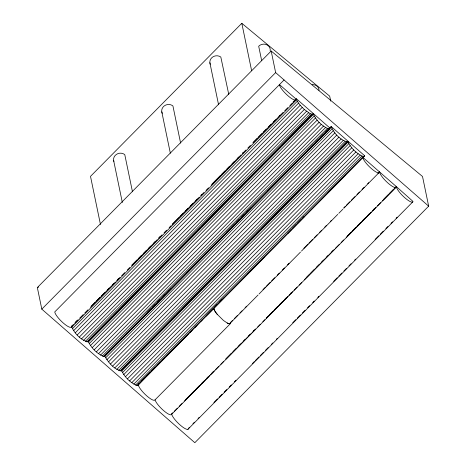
<?xml version="1.0" encoding="UTF-8"?>
<svg xmlns="http://www.w3.org/2000/svg" width="466" height="466" viewBox="0 0 466 466"><rect width="100%" height="100%" fill="white"/><g stroke="black" fill="none" stroke-linecap="round" stroke-linejoin="round"><path stroke-width="0.7" d="M107.57 321.557L88.144 341.211C91.132 347.846 96.934 353.677 103.656 356.496L104.53 356.362L104.815 355.762M133.16 358.36L121.41 370.249C124.405 376.883 130.2 382.714 136.922 385.528L137.796 385.399L145.782 376.971M104.53 356.362L329.509 128.785L329.8 127.929L296.487 98.844L293.417 101.949M331.18 126.531C333.872 133.229 340.227 140.126 347.368 141.891L347.77 141.274C350.764 147.908 356.56 153.739 363.282 156.559L364.156 156.425L364.447 155.568L331.18 126.531L329.8 127.929M73.552 324.353L71.502 326.427C74.292 333.161 80.554 340.058 87.742 341.828L88.144 341.211M331.256 127.311L104.897 356.286C108.368 362.461 113.89 369.282 121.009 370.866L121.41 370.249M87.742 341.828L313.123 113.634C316.111 120.269 321.913 126.1 328.635 128.913L329.509 128.785M363.23 157.03L364.482 155.737M330.714 101.11L329.683 96.147L241.807 23.3L90.503 176.358L100.475 224.525M37.338 287.563L271.177 51.021L422.516 176.486L428.662 206.158L194.823 442.7L41.806 309.144L37.338 287.563L38.695 287.056M41.806 309.144L275.645 72.603L271.177 51.021M284.068 79.954L54.813 311.859L54.848 312.412A11.423 2.761 44.7 0 0 63.324 323.06A11.423 2.761 44.7 0 0 71.403 326.794L72.399 325.28M75.469 322.175L77.007 320.62M91.336 306.121L95.431 301.98M96.456 300.949L100.039 297.325M101.571 295.77L104.64 292.665M107.203 290.073L109.248 288.005M112.318 284.901L113.855 283.345M117.438 279.722L118.463 278.685M131.767 265.224L136.882 260.051M138.419 258.496L141.489 255.391M143.54 253.318L146.097 250.731M148.654 248.145L150.704 246.071M153.774 242.967L155.306 241.411M158.889 237.788L160.426 236.239M172.199 224.332L178.851 217.599M179.87 216.562L183.453 212.939M184.99 211.389L188.06 208.279M190.111 206.211L192.668 203.625M195.737 200.514L197.275 198.965M200.858 195.341L201.877 194.305M212.117 183.948L220.302 175.665M221.839 174.115L224.909 171.01M226.954 168.937L229.517 166.35M232.074 163.758L234.118 161.69M237.194 158.586L238.726 157.03M242.308 153.407L243.334 152.37M253.055 142.538L257.15 138.396M258.176 137.359L261.758 133.736M263.29 132.181L266.36 129.076M268.41 127.002L270.967 124.416M273.525 121.83L275.575 119.756M278.645 116.651L280.183 115.096M292.974 102.159L296.044 99.048L279.483 84.596L279.513 85.15A11.423 2.761 44.7 0 0 287.994 95.792A11.423 2.761 44.7 0 0 296.073 99.532L296.044 99.048M74.572 323.322L78.154 319.699M79.686 318.15L83.263 314.527M84.8 312.977L87.864 309.873M90.421 307.286L115.481 281.942M116.5 280.911L120.082 277.287M121.614 275.738L124.684 272.633M127.235 270.047L129.793 267.461M131.843 265.393L157.403 239.53M158.428 238.499L162.011 234.876M164.055 232.808L166.612 230.221M169.164 227.635L171.214 225.567M172.234 224.53L199.332 197.118M200.869 195.569L203.933 192.464M205.984 190.396L208.535 187.81M211.092 185.223L241.26 154.706M242.798 153.157L245.862 150.052M247.912 147.984L250.463 145.398M253.021 142.812L278.586 116.949M279.612 115.918L283.188 112.294M284.726 110.745L287.79 107.64M289.835 105.572L292.392 102.986M71.63 327.248L296.609 99.672L296.487 98.844M72.352 328.815L297.331 101.239L296.609 99.672M73.587 330.714L298.566 103.137L297.331 101.239M75.242 332.817L300.221 105.234L298.566 103.137M77.21 334.972L302.189 107.396L300.221 105.234M79.354 337.04L304.333 109.463L310.362 113.809L312.721 114.252M81.527 338.881L306.506 111.304M83.583 340.361L308.562 112.784M85.383 341.392L310.362 113.809M86.804 341.893L311.783 114.31M108.595 320.526L112.172 316.903M113.71 315.354L117.286 311.731M118.818 310.181L149.499 279.146M150.524 278.115L154.1 274.491M155.638 272.942L158.702 269.837M160.747 267.769L191.427 236.734M192.452 235.703L196.029 232.08M197.567 230.53L200.63 227.425M201.656 226.389L233.355 194.322M234.381 193.285L237.957 189.668M240.002 187.6L275.284 151.91M276.816 150.361L279.885 147.256M281.93 145.188L312.61 114.153M88.394 342.009L313.373 114.426M89.187 343.623L314.171 116.046M90.48 345.556L315.465 117.98M92.186 347.671L317.165 120.094M94.184 349.826L319.163 122.249M96.34 351.871L321.319 124.294M98.507 353.671L323.486 126.094M100.54 355.104L325.518 127.521M102.293 356.065L327.272 128.488M103.656 356.496L328.635 128.913M106.359 353.956L108.916 351.37M110.448 349.815L113.518 346.71M115.562 344.642L118.119 342.056M120.671 339.469L122.721 337.401M126.298 333.784L127.323 332.747M147.262 312.575L150.838 308.952M152.376 307.403L155.44 304.298M157.491 302.23L160.042 299.644M163.112 296.539L164.649 294.99M168.226 291.367L169.251 290.335M186.633 272.75L188.165 271.2M189.19 270.163L192.767 266.54M194.305 264.991L197.368 261.886M199.926 259.3L201.97 257.232M205.04 254.127L206.572 252.578M210.154 248.955L211.174 247.924M226.517 232.406L230.093 228.783M231.119 227.752L234.695 224.129M236.74 222.061L239.297 219.474M241.854 216.888L243.899 214.82M246.968 211.715L248.5 210.166M267.933 190.512L271.509 186.889M273.559 184.821L276.623 181.717M278.668 179.649L281.225 177.063M283.782 174.476L285.827 172.408M289.409 168.785L290.429 167.754M307.304 150.687L308.836 149.132M310.373 147.582L313.437 144.477M315.488 142.41L318.039 139.823M320.596 137.237L323.154 134.651M325.711 132.064L327.755 129.997M105.84 354.725L125.267 335.071M125.82 334.472L129.874 330.417M146.231 313.863L167.195 292.66M167.748 292.06L171.331 288.437M186.627 273.006L209.123 250.248M210.149 249.211L211.721 247.574M226.511 232.662L251.052 207.836M267.414 191.281L288.378 170.078M288.932 169.473L292.467 165.937M307.298 150.937L331.215 126.7M105.619 357.853L331.978 128.878M106.854 359.752L333.213 130.777M108.508 361.849L334.868 132.874M110.477 364.01L336.836 135.035M112.621 366.078L338.98 137.103M114.793 367.919L341.153 138.944M116.85 369.398L343.209 140.423M118.649 370.423L345.009 141.454M120.071 370.924L346.43 141.949M134.697 356.81L137.761 353.711M139.806 351.644L170.463 320.631M171.482 319.594L175.571 315.459M176.597 314.428L180.173 310.81M182.218 308.742L212.875 277.73M213.894 276.693L217.471 273.076M219.003 271.527L222.072 268.428M223.092 267.391L250.172 239.996M251.197 238.965L254.774 235.347M256.306 233.798L259.37 230.693M261.414 228.625L297.186 192.446M298.718 190.897L301.782 187.792M303.826 185.724L334.483 154.712M335.508 153.681L339.085 150.064M341.129 147.996L347.77 141.274M121.009 370.866L347.368 141.891M121.661 371.041L348.02 142.066M122.459 372.66L348.818 143.685M123.752 374.594L350.112 145.619M125.453 376.709L351.813 147.734M127.451 378.864L353.81 149.889M129.606 380.908L355.966 151.933M131.773 382.708L358.133 153.733M133.806 384.141L360.166 155.166M135.559 385.102L361.919 156.127M136.922 385.528L363.282 156.559M223.89 297.99L205.506 316.583M247.895 273.711L263.727 257.692M287.732 233.414L304.583 216.364M328.081 192.598L344.933 175.548M137.796 385.399L364.156 156.425M207.026 314.888L213.667 308.177L213.754 308.748A11.423 2.761 44.7 0 0 217.051 314.125L223.453 320.462L227.222 323.002A11.423 2.761 44.7 0 0 230.32 323.206L230.297 322.699L232.342 320.631M234.386 318.563L237.45 315.465M240.002 312.878L242.046 310.816M245.11 307.711L246.642 306.162M262.987 289.631L265.538 287.05M266.564 286.013L270.134 282.396M271.672 280.847L274.736 277.748M277.287 275.167L279.332 273.099M282.396 270L284.441 267.933M287.505 264.834L289.036 263.284M303.844 248.302L307.933 244.167M308.952 243.136L312.529 239.518M314.573 237.45L317.125 234.864M319.682 232.284L321.721 230.216M324.785 227.117L326.317 225.567M330.406 221.432L331.425 220.401M343.687 207.999L345.219 206.45M346.238 205.419L349.815 201.801M351.347 200.252L354.923 196.635M356.962 194.567L359.519 191.986M362.07 189.4L364.115 187.338M367.691 183.72L368.711 182.684M377.903 173.387L379.435 171.838L396.275 186.528L396.292 187.041L171.622 414.303A11.423 2.761 44.7 0 1 163.473 410.47A11.423 2.761 44.7 0 1 155.061 399.845L230.594 323.445L230.297 322.699M230.501 322.874L258.082 294.978M259.102 293.941L300.477 252.094M301.496 251.058L337.757 214.377M338.782 213.346L342.865 209.211M343.885 208.18L379.639 172.012A11.423 2.761 44.7 0 0 387.596 182.719A11.423 2.761 44.7 0 0 396.292 187.041M185.934 399.298L190.029 395.156M191.054 394.12L194.637 390.496M196.169 388.947L199.238 385.836M201.801 383.25L203.846 381.182M206.916 378.072L208.453 376.522M212.036 372.899L213.061 371.862M225.853 358.919L231.48 353.222M233.017 351.673L236.087 348.568M238.138 346.494L240.695 343.908M243.252 341.316L245.302 339.248M248.372 336.143L249.904 334.588M253.487 330.965L254.512 329.928M266.284 318.022L268.329 315.954M269.354 314.917L272.936 311.294M274.474 309.739L277.544 306.634M279.588 304.56L282.146 301.974M284.709 299.388L286.753 297.314M290.335 293.691L291.361 292.654M306.203 277.643L309.785 274.02M310.805 272.983L314.387 269.36M316.437 267.292L318.994 264.7M321.552 262.113L323.602 260.04M326.672 256.935L328.21 255.38M331.792 251.756L332.811 250.725M347.653 235.709L351.236 232.085M352.774 230.536L355.843 227.425M357.888 225.358L360.451 222.765M363.008 220.179L365.053 218.111M368.128 215.001L369.66 213.451M373.243 209.828L374.268 208.791M383.99 198.953L388.085 194.811M389.11 193.78L393.205 189.639M394.224 188.602L396.275 186.528M172.764 412.876L171.738 413.907L171.838 414.676A11.423 2.761 44.7 0 0 180.592 425.406A11.423 2.761 44.7 0 0 188.363 428.726L189.342 427.345M174.296 411.321L177.365 408.216M179.416 406.142L181.973 403.556M184.53 400.97L209.607 375.602M210.632 374.565L214.214 370.942M215.752 369.387L218.822 366.282M220.867 364.214L223.424 361.622M225.987 359.036L251.063 333.668M252.089 332.631L255.671 329.008M257.715 326.94L260.273 324.348M262.836 321.761L264.88 319.693M266.418 318.138L287.912 296.393M288.932 295.362L292.514 291.733M294.052 290.184L297.122 287.079M299.166 285.006L301.729 282.419M304.286 279.827L334.483 249.287M335.503 248.25L339.085 244.627M341.135 242.559L343.692 239.967M346.25 237.38L371.326 212.013M372.351 210.976L375.934 207.353M377.472 205.803L380.541 202.693M382.586 200.625L396.403 186.645L413.033 201.463A11.423 2.761 44.7 0 1 405.257 198.143A11.423 2.761 44.7 0 1 396.508 187.414L396.403 186.645M192.924 423.722L194.462 422.173M198.044 418.544L199.069 417.513M213.906 402.496L217.488 398.873M219.026 397.323L222.096 394.213M224.146 392.145L226.703 389.559M229.26 386.966L231.311 384.899M234.381 381.794L235.912 380.239M252.292 363.672L254.337 361.599M255.362 360.567L258.945 356.944M260.482 355.389L263.552 352.284M265.597 350.211L268.154 347.624M271.229 344.52L272.761 342.964M276.344 339.341L277.369 338.304M292.724 322.775L295.793 319.67M297.325 318.115L300.395 315.01M302.446 312.936L305.003 310.35M307.56 307.764L309.61 305.69M312.68 302.585L314.218 301.03M317.8 297.407L318.82 296.37M333.662 281.359L337.244 277.736M338.782 276.181L341.852 273.076M343.896 271.008L346.459 268.416M349.017 265.83L351.061 263.756M354.643 260.133L355.669 259.102M375.118 239.425L378.701 235.802M380.233 234.252L383.302 231.142M385.865 228.556L387.91 226.488M390.98 223.377L392.518 221.828M396.1 218.205L397.125 217.168M187.944 429.326L412.614 202.058M214.849 306.896L217.406 304.31M219.969 301.723L222.014 299.65M247.615 273.775L249.66 271.701M250.685 270.664L254.78 266.529M256.317 264.973L259.387 261.869M261.438 259.795L263.995 257.209M287.545 233.402L291.64 229.26M292.665 228.224L296.248 224.6M297.786 223.051L300.855 219.946M302.906 217.872L304.444 216.323M329.013 191.479L333.108 187.338M334.134 186.301L337.716 182.678M339.254 181.128L342.324 178.024M138.087 384.543L139.113 383.506M141.664 380.932L143.709 378.864M146.773 375.771L148.304 374.221M152.388 370.097L153.407 369.06M166.688 355.645L172.304 349.972M173.835 348.422L176.899 345.329M178.944 343.267L182.008 340.168M184.047 338.106L186.604 335.526M189.668 332.427L191.2 330.883M194.771 327.272L196.303 325.722M146.802 375.94L150.378 372.322M151.904 370.779L154.968 367.68M157.52 365.099L159.564 363.037M162.628 359.938L164.667 357.876M166.712 355.808L188.148 334.134M189.679 332.584L192.743 329.485M194.788 327.423L197.846 324.324M200.403 321.744L202.442 319.682M230.594 323.445L228.928 323.8L227.222 323.002M155.061 399.845L154.456 400.271A11.423 2.761 44.7 0 1 145.2 394.452A11.423 2.761 44.7 0 1 138.332 384.753M275.645 72.603L428.662 206.158M213.667 308.177L213.865 308.352A11.423 2.761 44.7 0 0 217.249 314.3M302.189 107.396L304.333 109.463M261.642 60.487L258.688 46.233A6.722 6.128 -11.7 0 1 266.476 44.637A6.722 6.128 -11.7 0 1 270.198 50.934M241.807 23.3L251.64 70.762M228.765 94.377L220.814 57.044A6.722 6.128 -11.7 0 0 212.665 57.027A6.722 6.128 -11.7 0 0 210.253 64.261M209.863 62.706L218.571 104.763M180.61 143.085L172.938 106.021L172.298 105.491A6.722 6.128 -11.7 0 0 164.149 105.998A6.722 6.128 -11.7 0 0 162.285 113.355M161.784 111.834L170.34 153.174M132.472 191.788L124.795 154.718L124.259 154.258A6.722 6.128 -11.7 0 0 116.337 154.456A6.722 6.128 -11.7 0 0 113.885 161.457M113.617 160.421L122.331 202.477M171.605 413.796L171.622 414.303M312.185 84.608A6.722 6.128 -11.7 0 1 319.088 90.334M379.435 171.838L362.804 157.316L362.892 157.892A11.423 2.761 44.7 0 0 371.303 168.511A11.423 2.761 44.7 0 0 379.458 172.344L379.435 171.838"/></g></svg>
